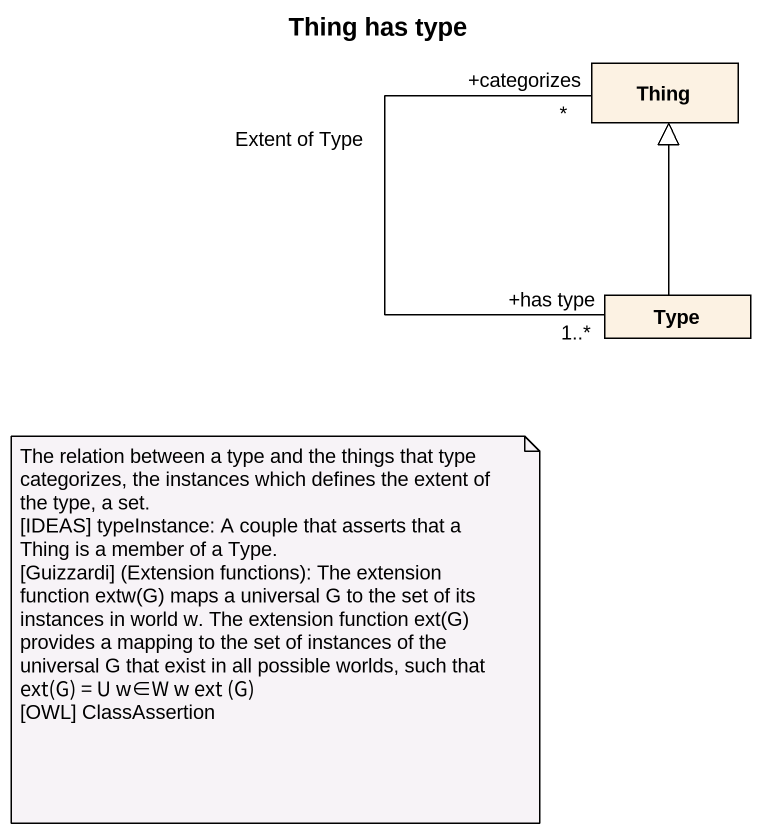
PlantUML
@startuml
title Thing has type
hide circle
hide empty members
class Thing
class Type
Type "+has type\n1..*" -up- "+categorizes\n*" Thing : Extent of Type
Type -up-|> Thing
note as N1
  The relation between a type and the things that type categorizes, the instances which defines the extent of the type, a set.
  [IDEAS] typeInstance: A couple that asserts that a Thing is a member of a Type.
  [Guizzardi] (Extension functions): The extension function extw(G) maps a universal G to the set of its instances in world w. The extension function ext(G) provides a mapping to the set of instances of the
  universal G that exist in all possible worlds, such that ext(G) = U w∈W w ext (G)
  [OWL] ClassAssertion
end note
@enduml
